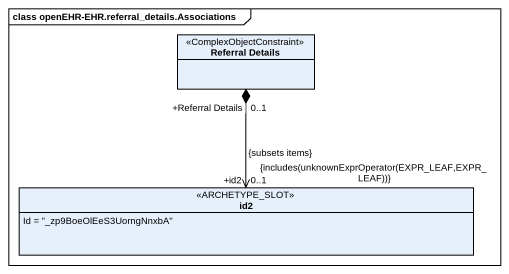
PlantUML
@startuml
mainframe class openEHR-EHR.referral_details.Associations
hide circle
hide empty members
class "Referral Details" as Referral_Details <<ComplexObjectConstraint>>
class id2 <<ARCHETYPE_SLOT>> {
  Id = "_zp9BoeOlEeS3UorngNnxbA"
}
Referral_Details "+Referral Details\n0..1" *--> "+id2\n0..1\n{includes(unknownExprOperator(EXPR_LEAF,EXPR_LEAF))}\n{subsets items}" id2
@enduml
